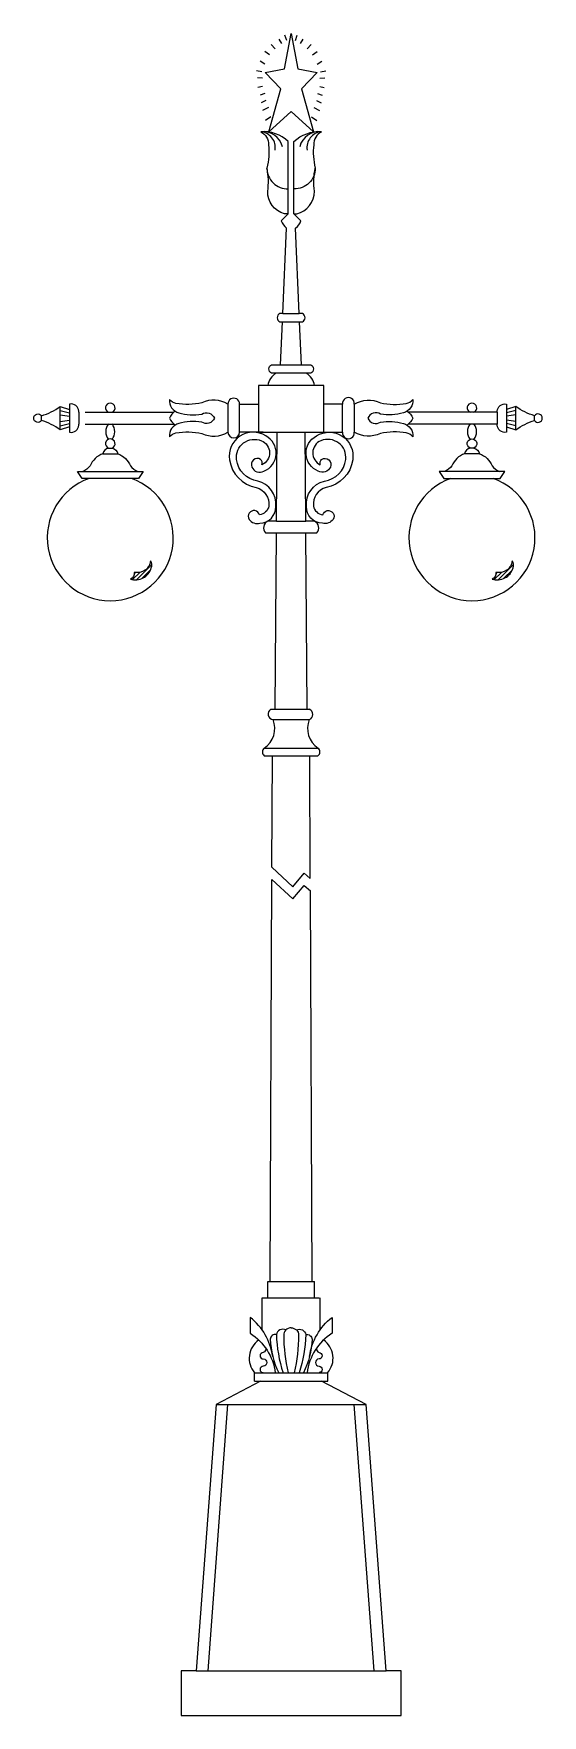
# Model space of a CAD drawing. Extents: x 1602 to 2689, y 963 to 4561.
import ezdxf

# ---------------------------------------------------------------- set-up
doc = ezdxf.new("R2010")
doc.units = 0
doc.header["$MEASUREMENT"] = 0
for name, color, linetype in [('2', 4, 'CONTINUOUS'), ('3', 3, 'CONTINUOUS'), ('4', 4, 'CONTINUOUS'), ('7', 7, 'CONTINUOUS')]:
    doc.layers.add(name, color=color, linetype=linetype)

msp = doc.modelspace()

# ---------------------------------------------------------------- hatches: boundary and pattern name
at = {"layer": '3'}
h = msp.add_hatch(dxfattribs=at)
h.set_pattern_fill('ANSI31', color=256, scale=49.152, style=0)
h.set_pattern_definition([(45, (51812.963, 34024.883), (-4.34446406, 4.34446406), [])])
h.paths.add_polyline_path([(1817, 3408.4, -0.372489), (1808.6, 3394.1, 0.426338), (1853.3, 3418.1, 0.265147), (1851.7, 3432.8, -0.435783)])
h = msp.add_hatch(dxfattribs=at)
h.set_pattern_fill('ANSI31', color=256, scale=49.152, style=0)
h.set_pattern_definition([(45, (52585.824, 34024.883), (-4.34446406, 4.34446406), [])])
h.paths.add_polyline_path([(2589.8, 3408.4, -0.372489), (2581.4, 3394.1, 0.426338), (2626.2, 3418.1, 0.265147), (2624.5, 3432.8, -0.435783)])

# ---------------------------------------------------------------- linework, layer by layer
at = {"layer": '2'}
for p, q in [((2108.4, 3115.6), (2117.9, 3115.6)), ((2186.3, 3115.6), (2190.8, 3115.6)), ((2094.7, 3016.1), (2112.2, 3016.1)), ((2192, 3016.1), (2209.5, 3016.1)), ((2102, 1891.2), (2107.5, 1891.2)), ((2196.7, 1891.2), (2202.2, 1891.2)), ((2090, 1856.2), (2102, 1856.2)), ((2200.2, 1856.2), (2212.2, 1856.2))]:
    msp.add_line(p, q, dxfattribs=at)
for points in [[(1678.7, 3720), (1658.7, 3713.3, 0.082077), (1618.7, 3733.3, -3.336824), (1618.7, 3743.3, 0.082077), (1658.7, 3763.3), (1678.7, 3756.7)], [(2612.1, 3720), (2632.1, 3713.3, -0.082077), (2672.1, 3733.3, 3.336824), (2672.1, 3743.3, -0.082077), (2632.1, 3763.3), (2612.1, 3756.7)], [(2120.7, 3518.1), (2102.1, 3518.1, 0.490072), (2097.1, 3493.1), (2120.6, 3493.1)], [(2183.6, 3493.1), (2207.1, 3493.1, 0.485981), (2202.1, 3518.1), (2183.5, 3518.1)]]:
    msp.add_lwpolyline(points, format="xyb", dxfattribs=at)
msp.add_lwpolyline([(2087, 1678.2), (1992, 1628.2), (1949.4, 1058.2), (1917.1, 1058.2), (1917.1, 963.2), (2387.1, 963.2), (2387.1, 1058.2), (2354.8, 1058.2), (2312.2, 1628.2), (2217.2, 1678.2)], dxfattribs=at)
for centre, radius, start, end in [((2115, 3105.5), 12, 123.0095, 262.4157), ((2187, 3104.6), 11.6, 289.054, 71.1388)]:
    msp.add_arc(centre, radius, start, end, dxfattribs=at)
at = {"layer": '3'}
for p, q in [((2118.1, 4528.1), (2109.3, 4537.4)), ((2132, 4539.5), (2126.2, 4549.3)), ((2143, 4546.2), (2138.9, 4557.5)), ((2161.2, 4546.2), (2165.3, 4557.5)), ((2172.2, 4539.5), (2178.1, 4549.3)), ((2186.2, 4528.1), (2194.9, 4537.4)), ((2096.2, 4495.7), (2086.2, 4501.9)), ((2106.2, 4515.6), (2096.2, 4522.5)), ((2198, 4515.6), (2208, 4522.5)), ((2208, 4495.7), (2218, 4501.9)), ((2089.4, 4478.9), (2078.1, 4481.4)), ((2091, 4465.6), (2080.1, 4466.1)), ((2213.2, 4465.6), (2224.2, 4466.1)), ((2214.9, 4478.9), (2226.1, 4481.4)), ((2090.6, 4447.7), (2081.2, 4445.8)), ((2095.6, 4432.7), (2085.6, 4429)), ((2208.6, 4432.7), (2218.6, 4429)), ((2213.6, 4447.7), (2223, 4445.8)), ((2098.2, 4417.6), (2088.1, 4412.8)), ((2103.5, 4403.2), (2091.2, 4396.6)), ((2200.8, 4403.2), (2213, 4396.6)), ((2206, 4417.6), (2216.1, 4412.8)), ((2108.6, 4383), (2097.5, 4375.4)), ((2195.6, 4383), (2206.8, 4375.4)), ((2134.7, 3962.1), (2169.5, 3962.1)), ((2134, 3944.1), (2170.2, 3944.1)), ((2129.7, 3852.7), (2174.5, 3852.7)), ((2184.4, 3834.7), (2119.8, 3834.7)), ((2202.1, 3808.3), (2102.1, 3808.3)), ((1618.7, 3733.3), (1618.7, 3743.3)), ((1658.7, 3713.3), (1658.7, 3763.3)), ((1658.7, 3754.7), (1678.7, 3749.8)), ((1658.7, 3745.4), (1678.7, 3742.4)), ((1678.7, 3756.7), (1678.7, 3720)), ((1698.7, 3750.8), (1698.7, 3725.8)), ((2017.1, 3768.3), (2017.1, 3708.3)), ((2042.1, 3708.3), (2042.1, 3768.3)), ((2262.1, 3708.3), (2262.1, 3768.3)), ((2287.1, 3768.3), (2287.1, 3708.3)), ((2592.1, 3750.8), (2592.1, 3725.8)), ((2612.1, 3756.7), (2612.1, 3720)), ((2632.1, 3754.7), (2612.1, 3749.8)), ((2632.1, 3745.4), (2612.1, 3742.4)), ((2632.1, 3713.3), (2632.1, 3763.3)), ((2672.1, 3733.3), (2672.1, 3743.3)), ((1658.7, 3731.3), (1678.7, 3734.3)), ((1658.7, 3722), (1678.7, 3726.8)), ((2122.1, 3708.3), (2182.1, 3708.3)), ((2632.1, 3731.3), (2612.1, 3734.3)), ((2632.1, 3722), (2612.1, 3726.8)), ((1761.7, 3674.2), (1769.7, 3674.2)), ((2542.5, 3674.2), (2534.5, 3674.2)), ((1749.8, 3662.2), (1781.6, 3662.2)), ((2554.5, 3662.2), (2522.6, 3662.2)), ((1706.7, 3624.2), (1824.6, 3624.2)), ((2597.5, 3624.2), (2479.6, 3624.2)), ((2120.6, 3493.1), (2183.6, 3493.1)), ((2120.7, 3518.1), (2183.5, 3518.1)), ((2117.9, 3115.6), (2186.3, 3115.6)), ((2113.4, 3093.6), (2190.8, 3093.6)), ((2094.7, 3032.6), (2209.5, 3032.6)), ((2112.2, 3016.1), (2192, 3016.1)), ((2107.5, 1891.2), (2196.7, 1891.2)), ((2092, 1856.2), (2212.2, 1856.2)), ((2074, 1696.2), (2230.2, 1696.2)), ((2074, 1678.2), (2230.2, 1678.2)), ((1974.5, 1058.2), (2017.1, 1628.2)), ((1992, 1628.2), (2312.2, 1628.2)), ((2329.7, 1058.2), (2287.1, 1628.2)), ((1949.4, 1058.2), (2354.8, 1058.2))]:
    msp.add_line(p, q, dxfattribs=at)
for points in [[(1808.6, 3394.1, 0.426338), (1853.3, 3418.1, 0.265147), (1851.7, 3432.8, -0.435783), (1817, 3408.4, -0.372489)], [(2581.4, 3394.1, 0.426338), (2626.2, 3418.1, 0.265147), (2624.5, 3432.8, -0.435783), (2589.8, 3408.4, -0.372489)]]:
    msp.add_lwpolyline(points, format="xyb", close=True, dxfattribs=at)
for points in [[(2111.2, 2777.7), (2155.9, 2736), (2179.9, 2764.9), (2193.1, 2753.7)], [(2111.1, 2751.6), (2155.9, 2709.7), (2179.9, 2738.5), (2193.2, 2727.3)]]:
    msp.add_lwpolyline(points, dxfattribs=at)
for points in [[(2120.7, 1777.6, 0.465534), (2107.5, 1768.1, 0.109228), (2125.8, 1696.2)], [(2140.8, 1787.7, 0.512514), (2120.7, 1777.6, 0.07274), (2134.9, 1696.2)], [(2152.1, 1792.2, 0.422312), (2136.2, 1776.5, 0.055536), (2145.5, 1696.2)], [(2152.1, 1792.2, -0.422312), (2168.1, 1776.5, -0.055536), (2158.7, 1696.2)], [(2163.4, 1787.7, -0.512514), (2183.5, 1777.6, -0.07274), (2169.3, 1696.2)], [(2183.5, 1777.6, -0.465534), (2196.8, 1768.1, -0.109228), (2178.4, 1696.2)], [(2098.2, 1748.2, -0.313872), (2092.6, 1739.5, 0.988832), (2092.6, 1725.6, -0.988832), (2092.6, 1710.2, 0.988832), (2092.6, 1696.3)], [(2206, 1748.2, 0.313872), (2211.7, 1739.5, -0.988832), (2211.7, 1725.6, 0.988832), (2211.7, 1710.2, -0.988832), (2211.7, 1696.3)]]:
    msp.add_lwpolyline(points, format="xyb", dxfattribs=at)
for centre, radius, start, end in [((2092.1, 4308.4), 43, 14.2573, 96.7034), ((2084.4, 4317.3), 33.9, 350.6327, 85.3675), ((2212.1, 4308.4), 43, 83.2966, 165.7427), ((2219.8, 4317.3), 33.9, 94.6325, 189.3673)]:
    msp.add_arc(centre, radius, start, end, dxfattribs=at)
at = {"layer": '4'}
for p, q in [((2146, 4175.1), (2146, 4330)), ((2158.2, 4175.1), (2158.2, 4330)), ((2146, 4175.1), (2131.1, 4160.7)), ((2146, 4175.1), (2137.6, 4175.1)), ((2158.2, 4175.1), (2164.1, 4175.1)), ((2158.2, 4175.1), (2173.1, 4160.7)), ((2134.7, 3962.1), (2142.5, 4145.1)), ((2169.5, 3962.1), (2161.7, 4145.1)), ((2134.7, 3962.1), (2128.1, 3962.1)), ((2176.1, 3962.1), (2169.5, 3962.1)), ((2128.1, 3944.1), (2134, 3944.1)), ((2129.7, 3852.7), (2134, 3944.1)), ((2170.2, 3944.1), (2176.1, 3944.1)), ((2174.5, 3852.7), (2170.2, 3944.1)), ((1712.1, 3750.8), (1901.6, 3750.8)), ((2042.1, 3768.3), (2082.1, 3768.3)), ((2262.1, 3768.3), (2222.1, 3768.3)), ((2592.1, 3750.8), (2402.6, 3750.8)), ((1712.1, 3725.8), (1901.6, 3725.8)), ((2092.1, 3708.3), (2042.1, 3708.3)), ((2120.7, 3518.1), (2122.1, 3708.3)), ((2183.5, 3518.1), (2182.1, 3708.3)), ((2212.1, 3708.3), (2262.1, 3708.3)), ((2592.1, 3725.8), (2402.6, 3725.8)), ((1695.7, 3624.2), (1706.7, 3624.2)), ((1705.7, 3609.2), (1695.7, 3624.2)), ((1825.7, 3609.2), (1705.7, 3609.2)), ((1824.6, 3624.2), (1835.7, 3624.2)), ((1835.7, 3624.2), (1825.7, 3609.2)), ((2468.5, 3624.2), (2478.5, 3609.2)), ((2479.6, 3624.2), (2468.5, 3624.2)), ((2478.5, 3609.2), (2598.5, 3609.2)), ((2608.5, 3624.2), (2597.5, 3624.2)), ((2598.5, 3609.2), (2608.5, 3624.2)), ((2117.9, 3115.6), (2120.6, 3493.1)), ((2186.3, 3115.6), (2183.6, 3493.1)), ((2111.2, 2777.7), (2112.2, 3016.1)), ((2193.1, 2753.7), (2192, 3016.1)), ((2107.5, 1891.2), (2111.1, 2751.6)), ((2196.7, 1891.2), (2193.2, 2727.3)), ((2102, 1856.2), (2102, 1891.2)), ((2202.2, 1856.2), (2202.2, 1891.2)), ((2090, 1788), (2090, 1856.2)), ((2214.2, 1788), (2214.2, 1856.2)), ((2074, 1678.2), (2074, 1696.2)), ((2230.2, 1678.2), (2230.2, 1696.2))]:
    msp.add_line(p, q, dxfattribs=at)
msp.add_lwpolyline([(2096.7, 4477.8), (2137.8, 4485.8), (2152.1, 4560.9), (2166.5, 4485.8), (2207.5, 4477.8), (2174.4, 4443), (2199.8, 4351.2), (2152.1, 4394.7), (2104.4, 4351.2), (2129.8, 4443)], close=True, dxfattribs=at)
for points in [[(2146, 4330, 0.215024), (2087.1, 4351.1, -0.293007), (2103.8, 4323.2, -0.096549), (2100.4, 4273.4, 0.428808), (2146, 4229.1)], [(2158.2, 4330, -0.215024), (2217.1, 4351.1, 0.293007), (2200.4, 4323.2, 0.096549), (2203.8, 4273.4, -0.428808), (2158.2, 4229.1)], [(2137.6, 4175.1, -0.335833), (2102, 4223.6, 0.094356), (2100.4, 4273.4)], [(2164.1, 4175.1, 0.327588), (2202.2, 4223.6, -0.094356), (2203.8, 4273.4)], [(2119.8, 3834.7), (2110.1, 3834.7, -0.626827), (2110.1, 3852.7), (2129.7, 3852.7)], [(2174.5, 3852.7), (2194.1, 3852.7, -0.626827), (2194.1, 3834.7), (2184.4, 3834.7)], [(2017.1, 3768.3, 0.25003), (1961.5, 3771.3, -0.103744), (1906, 3769.7, -0.164107), (1892.1, 3778.3, 0.378909), (1912.2, 3749.9, 0.11033), (1961, 3746.8, -0.467703), (1988.3, 3738.3, -0.467703), (1961, 3729.9, 0.11033), (1912.2, 3726.7, 0.378909), (1892.1, 3698.3, -0.164107), (1906, 3706.9, -0.103744), (1961.5, 3705.4, 0.25003), (2017.1, 3708.3)], [(2287.1, 3768.3, -0.25003), (2342.7, 3771.3, 0.103744), (2398.2, 3769.7, 0.164107), (2412.1, 3778.3, -0.378909), (2392.1, 3749.9, -0.11033), (2343.2, 3746.8, 0.467703), (2315.9, 3738.3, 0.467703), (2343.2, 3729.9, -0.11033), (2392.1, 3726.7, -0.378909), (2412.1, 3698.3, 0.164107), (2398.2, 3706.9, 0.103744), (2342.7, 3705.4, -0.25003), (2287.1, 3708.3)], [(1698.7, 3750.8), (1698.7, 3753.3, 0.448073), (1678.7, 3768.3), (1678.7, 3756.7)], [(1904.5, 3753.1, 0.135589), (1892.1, 3738.3, 0.135589), (1904.5, 3723.6)], [(2399.7, 3753.1, -0.135589), (2412.1, 3738.3, -0.135589), (2399.7, 3723.6)], [(2592.1, 3750.8), (2592.1, 3753.3, -0.448073), (2612.1, 3768.3), (2612.1, 3756.7)], [(1678.7, 3720), (1678.7, 3708.3, 0.448073), (1698.7, 3723.3), (1698.7, 3725.8)], [(2612.1, 3720), (2612.1, 3708.3, -0.448073), (2592.1, 3723.3), (2592.1, 3725.8)], [(1761.7, 3674.2, 0.302181), (1749.8, 3662.2, 0.204826), (1722.5, 3636.5, -0.169241), (1706.7, 3624.2)], [(1769.7, 3674.2, 4.918687), (1761.7, 3674.2)], [(1769.7, 3674.2, -0.302181), (1781.6, 3662.2, -0.204826), (1808.9, 3636.5, 0.169241), (1824.6, 3624.2)], [(2534.5, 3674.2, 0.302181), (2522.6, 3662.2, 0.204826), (2495.4, 3636.5, -0.169241), (2479.6, 3624.2)], [(2534.5, 3674.2, -4.918687), (2542.5, 3674.2)], [(2542.5, 3674.2, -0.302181), (2554.5, 3662.2, -0.204826), (2581.7, 3636.5, 0.169241), (2597.5, 3624.2)], [(2112.7, 1731.1, 0.193763), (2064.7, 1814.5), (2064.7, 1780.5, -0.223261), (2118.1, 1696.2)], [(2191.5, 1731.1, -0.193763), (2239.5, 1814.5), (2239.5, 1780.5, 0.223261), (2186.2, 1696.2)]]:
    msp.add_lwpolyline(points, format="xyb", dxfattribs=at)
for points in [[(2102.1, 3808.3), (2082.1, 3808.3), (2082.1, 3708.3), (2122.1, 3708.3)], [(2182.1, 3708.3), (2222.1, 3708.3), (2222.1, 3808.3), (2202.1, 3808.3)]]:
    msp.add_lwpolyline(points, dxfattribs=at)
for centre, radius, start, end in [((2160.3, 4170.1), 30.7, 197.7892, 234.5272), ((2143.9, 4170.1), 30.7, 305.4728, 342.2108), ((2132.5, 3953.1), 10, 115.8388, 244.1612), ((2171.8, 3953.1), 10, 295.8388, 64.1612), ((2141.2, 3801.2), 39.7, 122.5871, 169.656), ((2163.1, 3801.2), 39.7, 10.344, 57.4129), ((2029.6, 3768.6), 12.5, 359.0277, 180.9723), ((2274.6, 3770), 12.6, 352.4812, 187.5188), ((1765.7, 3760.3), 10.2, 292.9839, 247.0161), ((2538.5, 3760.3), 10.2, 292.9839, 247.0161), ((1783, 3709.4), 26.9, 142.3884, 217.6116), ((1748.4, 3709.4), 26.9, 322.3884, 37.6116), ((2029.6, 3708.7), 12.5, 181.6058, 358.3942), ((2274.6, 3706.8), 12.6, 173.0098, 6.9902), ((2555.8, 3709.4), 26.9, 142.3884, 217.6116), ((2521.3, 3709.4), 26.9, 322.3884, 37.6116), ((2066.8, 3074.5), 50.4, 303.7138, 22.2631), ((2237.5, 3074.5), 50.4, 157.7369, 236.2862), ((2101.2, 3024.3), 10.5, 128.2386, 231.7614), ((2203, 3024.3), 10.5, 308.2386, 51.7614), ((2110.1, 1727.3), 47.6, 124.9767, 220.7804), ((2194.1, 1727.3), 47.6, 319.2196, 55.0233)]:
    msp.add_arc(centre, radius, start, end, dxfattribs=at)
at = {"layer": '7'}
for points in [[(2068.3, 3633.8, 0.463629), (2094, 3625, 0.640475), (2098, 3700.3, 0.646398), (2020.6, 3649.2, 0.329285), (2077.6, 3590.3, -0.362322), (2104.5, 3550.2, -0.31259), (2084.7, 3531.3, 1.171981), (2062.3, 3521.8, 0.303404), (2085.5, 3513.4, 0.412337), (2119.4, 3549.5, 0.3689), (2081, 3603.8, -0.34677), (2035.5, 3650, -0.571184), (2088.5, 3690.1, -0.651957), (2089.8, 3638.5, 0.295145), (2087, 3650, 0.757291)], [(2235.9, 3633.8, -0.463629), (2210.2, 3625, -0.640475), (2206.2, 3700.3, -0.646398), (2283.6, 3649.2, -0.329285), (2226.6, 3590.3, 0.362322), (2199.7, 3550.2, 0.31259), (2219.6, 3531.3, -1.171981), (2241.9, 3521.8, -0.303404), (2218.8, 3513.4, -0.412337), (2184.8, 3549.5, -0.3689), (2223.2, 3603.8, 0.34677), (2268.7, 3650, 0.571184), (2215.8, 3690.1, 0.651957), (2214.4, 3638.5, -0.295145), (2217.2, 3650, -0.757291)]]:
    msp.add_lwpolyline(points, format="xyb", close=True, dxfattribs=at)
for centre in [(1765.7, 3482.4), (2538.5, 3482.4)]:
    msp.add_arc(centre, 134.6, 109.5358, 70.4642, dxfattribs=at)

doc.saveas('drawing.dxf')
